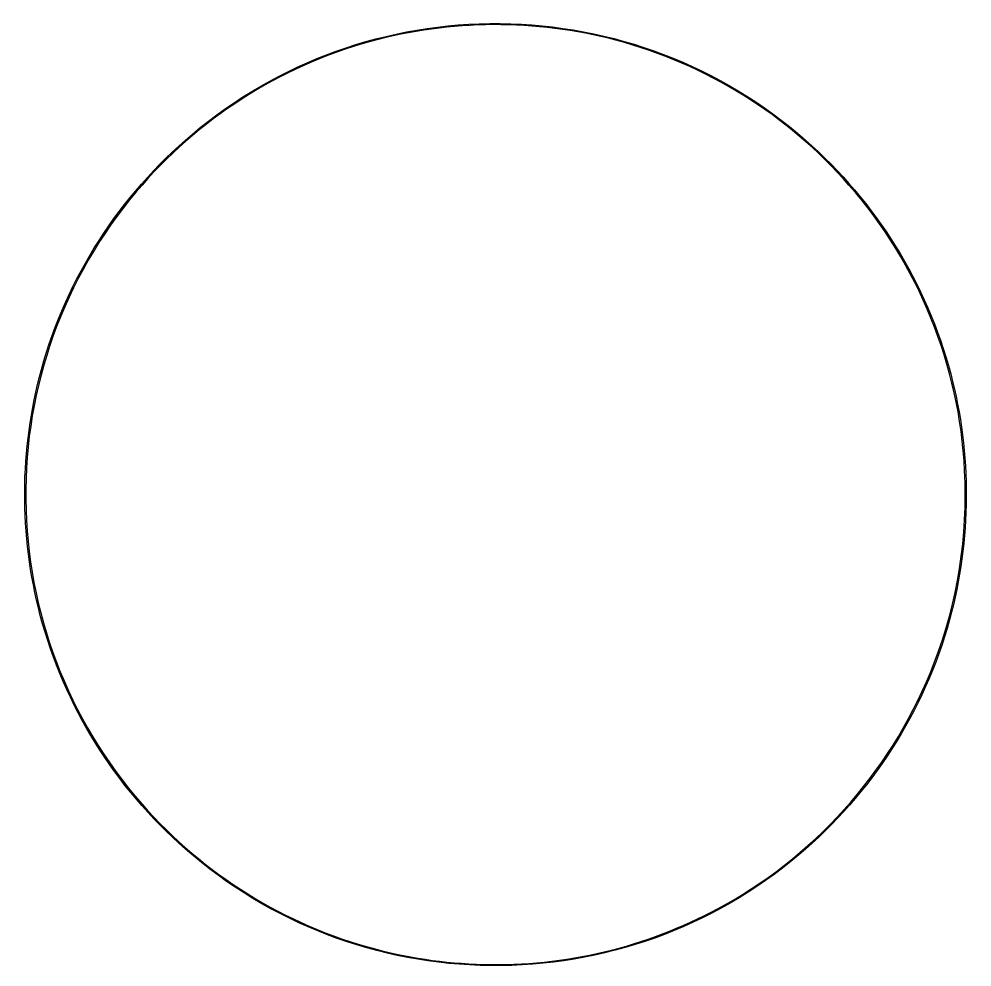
# Model space of a CAD drawing. Header units: millimetres. Extents: x -4 to 604, y -1 to 603.
import ezdxf

# ---------------------------------------------------------------- set-up
doc = ezdxf.new("R2010")
doc.units = ezdxf.units.MM
doc.layers.add('1_PRIEKIS', color=7, linetype='Continuous')
doc.layers.add('2_GALAS', color=2, linetype='Continuous')

# ---------------------------------------------------------------- blocks, each defined once
blk = doc.blocks.new('PRIEKIS')
at = {"layer": '1_PRIEKIS'}
blk.add_lwpolyline([(296.93, 0.02, -0.179841), (102.4, 74.27, -0.149236), (9.95, 223.08, -0.131886), (10.72, 379.75, -0.151528), (106.72, 529.44, -0.18021), (303.06, 599.98, -0.17984), (497.6, 525.73, -0.149236), (590.04, 376.92, -0.131886), (589.28, 220.25, -0.151528), (493.28, 70.56, -0.180209)], format="xyb", close=True, dxfattribs=at)
blk = doc.blocks.new('GALAS')
at = {"layer": '2_GALAS'}
blk.add_lwpolyline([(296.94, 0.72, 0.131346), (446.1, 38.72, 0.17488), (579.55, 192.86, 0.104598), (598.92, 315.21, 0.16937), (525.21, 497.14, 0.149236), (376.74, 589.37, 0.131885), (220.43, 588.61, 0.151528), (71.09, 492.83, 0.180211), (0.72, 296.94, 0.179841), (74.79, 102.86, 0.149236), (223.25, 10.63, 0.062305)], format="xyb", close=True, dxfattribs=at)

msp = doc.modelspace()

# ---------------------------------------------------------------- block references
at = {"layer": '1_PRIEKIS'}
msp.add_blockref('PRIEKIS', (0, 0), dxfattribs=at)
at = {"layer": '2_GALAS'}
msp.add_blockref('GALAS', (0, 0), dxfattribs=at)

doc.saveas('drawing.dxf')
